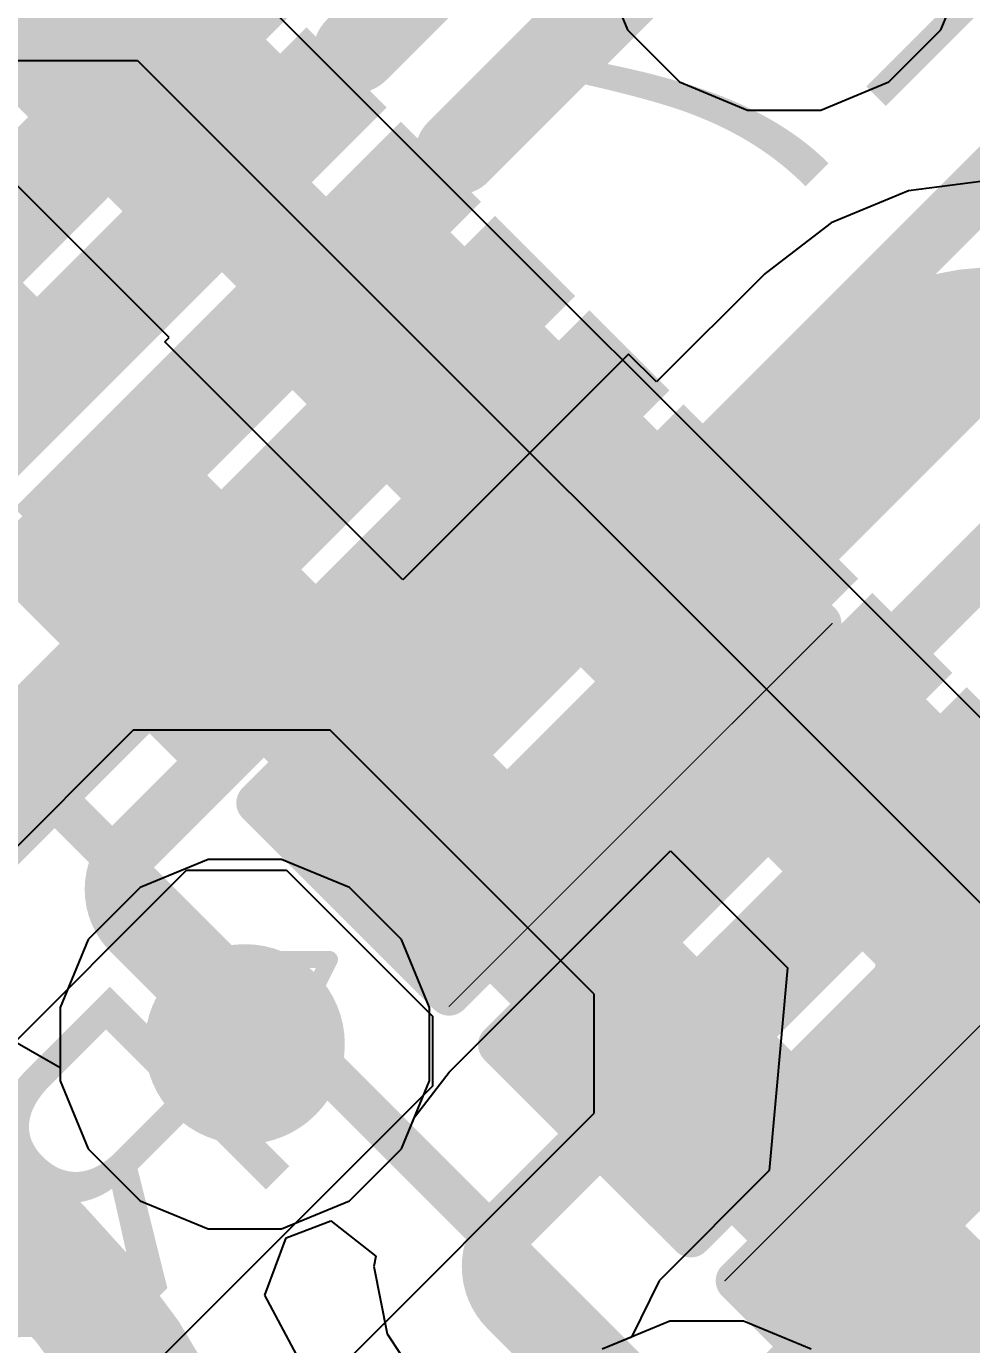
# Model space of a CAD drawing. Header units: inches. Extents: x 0 to 5359, y 0 to 5098.
# Drawn here: x 60.437 to 63.273, y 61.731 to 65.686 of the extents above; entities that cross this region are included whole.
import ezdxf

# ---------------------------------------------------------------- set-up
doc = ezdxf.new("R2010")
doc.units = ezdxf.units.IN
for name, color, linetype in [('Bottom Layer', 5, 'Continuous'), ('Bottom Overlay', 54, 'Continuous'), ('Bottom Paste', 16, 'Continuous'), ('Bottom Solder', 6, 'Continuous'), ('Drill Drawing', 1, 'Continuous'), ('Layer 1', 16, 'Continuous'), ('Layer 2', 76, 'Continuous'), ('Top Layer', 1, 'Continuous'), ('Top Overlay', 2, 'Continuous'), ('Top Paste', 8, 'Continuous'), ('Top Solder', 216, 'Continuous'), ('Via Holes', 16, 'Continuous')]:
    doc.layers.add(name, color=color, linetype=linetype)
doc.styles.add('Arial', font='', dxfattribs={"height": 0.2})
doc.styles.get('Arial').set_extended_font_data('Arial')

# ---------------------------------------------------------------- blocks, each defined once
blk = doc.blocks.new('LQFP_128_EP_14_14__40')
at = {"layer": 'Top Layer'}
for points in [[(-0.09989819999999991, 6.849681499999999), (-0.2998977999999999, 6.849681499999999), (-0.2998978, 8.3496785), (-0.09989820000000008, 8.3496785)], [(0.2998978, 6.849681499999999), (0.09989820000000008, 6.849681499999999), (0.09989819999999991, 8.3496785), (0.2998977999999999, 8.3496785)], [(0.6999478000000001, 6.849681499999999), (0.4999482000000001, 6.849681499999999), (0.4999481999999998, 8.3496785), (0.6999477999999998, 8.3496785)], [(1.09999526, 6.849681499999999), (0.8999956600000001, 6.849681499999999), (0.8999956599999999, 8.3496785), (1.09999526, 8.3496785)], [(1.4995398, 6.849681499999999), (1.2995402, 6.849681499999999), (1.2995402, 8.3496785), (1.4995398, 8.3496785)], [(1.9000978, 6.849681499999999), (1.7000982, 6.849681499999999), (1.7000982, 8.3496785), (1.9000978, 8.3496785)], [(2.2996398, 6.849681499999999), (2.0996402, 6.849681499999999), (2.0996402, 8.3496785), (2.2996398, 8.3496785)], [(2.6999438, 6.849681499999999), (2.4999442, 6.849681499999999), (2.4999442, 8.3496785), (2.6999438, 8.3496785)], [(3.09973726, 6.849681499999999), (2.89973766, 6.849681499999999), (2.89973766, 8.3496785), (3.09973726, 8.3496785)], [(3.50004126, 6.849681499999999), (3.30004166, 6.849681499999999), (3.30004166, 8.3496785), (3.50004126, 8.3496785)], [(3.8998398, 6.849681499999999), (3.699840199999999, 6.849681499999999), (3.699840199999999, 8.3496785), (3.8998398, 8.3496785)], [(4.299887259999999, 6.849681499999999), (4.099887659999999, 6.849681499999999), (4.099887659999999, 8.3496785), (4.299887259999999, 8.3496785)], [(4.6999398, 6.849681499999999), (4.499940199999999, 6.849681499999999), (4.499940199999999, 8.3496785), (4.6999398, 8.3496785)]]:
    blk.add_hatch(color=1, dxfattribs=at).paths.add_polyline_path(points)
at = {"layer": 'Top Paste'}
for points in [[(-0.09989819999999991, 6.849681499999999), (-0.2998977999999999, 6.849681499999999), (-0.2998978, 8.3496785), (-0.09989820000000008, 8.3496785)], [(0.2998978, 6.849681499999999), (0.09989820000000008, 6.849681499999999), (0.09989819999999991, 8.3496785), (0.2998977999999999, 8.3496785)], [(0.6999478000000001, 6.849681499999999), (0.4999482000000001, 6.849681499999999), (0.4999481999999998, 8.3496785), (0.6999477999999998, 8.3496785)], [(1.09999526, 6.849681499999999), (0.8999956600000001, 6.849681499999999), (0.8999956599999999, 8.3496785), (1.09999526, 8.3496785)], [(1.4995398, 6.849681499999999), (1.2995402, 6.849681499999999), (1.2995402, 8.3496785), (1.4995398, 8.3496785)], [(1.9000978, 6.849681499999999), (1.7000982, 6.849681499999999), (1.7000982, 8.3496785), (1.9000978, 8.3496785)], [(2.2996398, 6.849681499999999), (2.0996402, 6.849681499999999), (2.0996402, 8.3496785), (2.2996398, 8.3496785)], [(2.6999438, 6.849681499999999), (2.4999442, 6.849681499999999), (2.4999442, 8.3496785), (2.6999438, 8.3496785)], [(3.09973726, 6.849681499999999), (2.89973766, 6.849681499999999), (2.89973766, 8.3496785), (3.09973726, 8.3496785)], [(3.50004126, 6.849681499999999), (3.30004166, 6.849681499999999), (3.30004166, 8.3496785), (3.50004126, 8.3496785)], [(3.8998398, 6.849681499999999), (3.699840199999999, 6.849681499999999), (3.699840199999999, 8.3496785), (3.8998398, 8.3496785)], [(4.299887259999999, 6.849681499999999), (4.099887659999999, 6.849681499999999), (4.099887659999999, 8.3496785), (4.299887259999999, 8.3496785)], [(4.6999398, 6.849681499999999), (4.499940199999999, 6.849681499999999), (4.499940199999999, 8.3496785), (4.6999398, 8.3496785)]]:
    blk.add_hatch(color=8, dxfattribs=at).paths.add_polyline_path(points)
at = {"layer": 'Top Solder'}
for points in [[(-0.02989833999999989, 6.77968164), (-0.3698976599999999, 6.77968164), (-0.3698976600000001, 8.419678359999999), (-0.02989834000000011, 8.419678359999999)], [(0.3698976600000001, 6.77968164), (0.02989834000000011, 6.77968164), (0.02989833999999989, 8.419678359999999), (0.3698976599999999, 8.419678359999999)], [(0.7699476600000001, 6.77968164), (0.4299483400000002, 6.77968164), (0.4299483399999998, 8.419678359999999), (0.7699476599999998, 8.419678359999999)], [(1.16999512, 6.77968164), (0.8299958000000001, 6.77968164), (0.8299957999999997, 8.419678359999999), (1.16999512, 8.419678359999999)], [(1.56953966, 6.77968164), (1.22954034, 6.77968164), (1.22954034, 8.419678359999999), (1.56953966, 8.419678359999999)], [(1.97009766, 6.77968164), (1.63009834, 6.77968164), (1.63009834, 8.419678359999999), (1.97009766, 8.419678359999999)], [(2.36963966, 6.77968164), (2.02964034, 6.77968164), (2.02964034, 8.419678359999999), (2.36963966, 8.419678359999999)], [(2.76994366, 6.77968164), (2.42994434, 6.77968164), (2.42994434, 8.419678359999999), (2.76994366, 8.419678359999999)], [(3.16973712, 6.77968164), (2.8297378, 6.77968164), (2.8297378, 8.419678359999999), (3.16973712, 8.419678359999999)], [(3.57004112, 6.77968164), (3.2300418, 6.77968164), (3.2300418, 8.419678359999999), (3.57004112, 8.419678359999999)], [(3.96983966, 6.77968164), (3.62984034, 6.77968164), (3.62984034, 8.419678359999999), (3.96983966, 8.419678359999999)], [(4.36988712, 6.77968164), (4.0298878, 6.77968164), (4.0298878, 8.419678359999999), (4.36988712, 8.419678359999999)], [(4.76993966, 6.77968164), (4.42994034, 6.77968164), (4.42994034, 8.419678359999999), (4.76993966, 8.419678359999999)]]:
    blk.add_hatch(color=216, dxfattribs=at).paths.add_polyline_path(points)
at = {"layer": 'Top Overlay'}
blk.add_lwpolyline([(-6.249924, 6.249924, 0.127, 0.127, 0), (6.249924, 6.249924, 0.127, 0.127, 0)], format="xyseb", dxfattribs=at)
blk = doc.blocks.new('R___0402_B_152')
at = {"layer": 'Bottom Layer'}
for points in [[(-0.2413, 0.3175), (-0.2412999999999999, -0.3175), (-0.6985, -0.3175), (-0.6985, 0.3175)], [(0.6985, 0.3175), (0.6985, -0.3175), (0.2413, -0.3175), (0.2412999999999999, 0.3175)]]:
    blk.add_hatch(color=5, dxfattribs=at).paths.add_polyline_path(points)
at = {"layer": 'Bottom Paste'}
for points in [[(-0.2413, 0.3175), (-0.2412999999999999, -0.3175), (-0.6985, -0.3175), (-0.6985, 0.3175)], [(0.6985, 0.3175), (0.6985, -0.3175), (0.2413, -0.3175), (0.2412999999999999, 0.3175)]]:
    blk.add_hatch(color=16, dxfattribs=at).paths.add_polyline_path(points)
at = {"layer": 'Bottom Solder'}
for points in [[(-0.18629884, 0.37250116), (-0.1862988399999999, -0.37250116), (-0.75350116, -0.37250116), (-0.75350116, 0.37250116)], [(0.75350116, 0.37250116), (0.75350116, -0.37250116), (0.18629884, -0.37250116), (0.1862988399999999, 0.37250116)]]:
    blk.add_hatch(color=6, dxfattribs=at).paths.add_polyline_path(points)
at = {"layer": 'Bottom Overlay'}
for points in [[(0.7874, 0.4064, 0.127, 0.127, 0), (-0.7874, 0.4064, 0.127, 0.127, 0)], [(-0.7874, -0.4064, 0.127, 0.127, 0), (-0.7874, 0.4064, 0.127, 0.127, 0)], [(0.7874, -0.4064, 0.127, 0.127, 0), (0.7874, 0.4064, 0.127, 0.127, 0)], [(0.8128, 0.4318, 0.0032258, 0.0032258, 0), (-0.8128, 0.4318, 0.0032258, 0.0032258, 0)], [(0.7874, -0.4064, 0.127, 0.127, 0), (-0.7874, -0.4064, 0.127, 0.127, 0)]]:
    blk.add_lwpolyline(points, format="xyseb", dxfattribs=at)
for points in [[(-0.8191499999999999, 0.4064, 0.0635, 0.0635, 1), (-0.7556499999999999, 0.4064, 0.0635, 0.0635, 1)], [(-0.8191499999999999, 0.4064, 0.0635, 0.0635, 1), (-0.7556499999999999, 0.4064, 0.0635, 0.0635, 1)], [(0.7556499999999999, 0.4064, 0.0635, 0.0635, 1), (0.8191499999999999, 0.4064, 0.0635, 0.0635, 1)], [(0.7556499999999999, 0.4064, 0.0635, 0.0635, 1), (0.8191499999999999, 0.4064, 0.0635, 0.0635, 1)], [(-0.81360518, 0.4318, 0.0016129, 0.0016129, 1), (-0.8119948199999999, 0.4318, 0.0016129, 0.0016129, 1)], [(0.8119948199999999, 0.4318, 0.0016129, 0.0016129, 1), (0.81360518, 0.4318, 0.0016129, 0.0016129, 1)], [(-0.8191499999999999, -0.4064, 0.0635, 0.0635, 1), (-0.7556499999999999, -0.4064, 0.0635, 0.0635, 1)], [(-0.8191499999999999, -0.4064, 0.0635, 0.0635, 1), (-0.7556499999999999, -0.4064, 0.0635, 0.0635, 1)], [(0.7556499999999999, -0.4064, 0.0635, 0.0635, 1), (0.8191499999999999, -0.4064, 0.0635, 0.0635, 1)], [(0.7556499999999999, -0.4064, 0.0635, 0.0635, 1), (0.8191499999999999, -0.4064, 0.0635, 0.0635, 1)]]:
    blk.add_lwpolyline(points, format="xyseb", close=True, dxfattribs=at)
blk = doc.blocks.new('R___0402_B_153')
at = {"layer": 'Bottom Layer'}
for points in [[(-0.2412999999999999, 0.3174999999999999), (-0.2413000000000001, -0.3175), (-0.6985, -0.3174999999999999), (-0.6985, 0.3175)], [(0.6985, 0.3174999999999999), (0.6985, -0.3175), (0.2412999999999999, -0.3174999999999999), (0.2413000000000001, 0.3175)]]:
    blk.add_hatch(color=5, dxfattribs=at).paths.add_polyline_path(points)
at = {"layer": 'Bottom Paste'}
for points in [[(-0.2412999999999999, 0.3174999999999999), (-0.2413000000000001, -0.3175), (-0.6985, -0.3174999999999999), (-0.6985, 0.3175)], [(0.6985, 0.3174999999999999), (0.6985, -0.3175), (0.2412999999999999, -0.3174999999999999), (0.2413000000000001, 0.3175)]]:
    blk.add_hatch(color=16, dxfattribs=at).paths.add_polyline_path(points)
at = {"layer": 'Bottom Solder'}
for points in [[(-0.1862988399999999, 0.3725011599999999), (-0.18629884, -0.3725011600000001), (-0.75350116, -0.3725011599999999), (-0.75350116, 0.3725011600000001)], [(0.75350116, 0.3725011599999999), (0.75350116, -0.3725011600000001), (0.1862988399999999, -0.3725011599999999), (0.18629884, 0.3725011600000001)]]:
    blk.add_hatch(color=6, dxfattribs=at).paths.add_polyline_path(points)
at = {"layer": 'Bottom Overlay'}
for points in [[(-0.7874, 0.4064, 0.127, 0.127, 0), (0.7874, 0.4064, 0.127, 0.127, 0)], [(-0.7874, 0.4064, 0.127, 0.127, 0), (-0.7874, -0.4064, 0.127, 0.127, 0)], [(0.7874, 0.4064, 0.127, 0.127, 0), (0.7874, -0.4064, 0.127, 0.127, 0)], [(-0.8128, 0.4318, 0.0032258, 0.0032258, 0), (0.8128, 0.4318, 0.0032258, 0.0032258, 0)], [(-0.7874, -0.4064, 0.127, 0.127, 0), (0.7874, -0.4064, 0.127, 0.127, 0)]]:
    blk.add_lwpolyline(points, format="xyseb", dxfattribs=at)
for points in [[(-0.8191499999999999, 0.4064, 0.0635, 0.0635, 1), (-0.7556499999999999, 0.4064, 0.0635, 0.0635, 1)], [(-0.8191499999999999, 0.4064, 0.0635, 0.0635, 1), (-0.7556499999999999, 0.4064, 0.0635, 0.0635, 1)], [(0.7556499999999999, 0.4064, 0.0635, 0.0635, 1), (0.8191499999999999, 0.4064, 0.0635, 0.0635, 1)], [(0.7556499999999999, 0.4064, 0.0635, 0.0635, 1), (0.8191499999999999, 0.4064, 0.0635, 0.0635, 1)], [(-0.81360518, 0.4318, 0.0016129, 0.0016129, 1), (-0.8119948199999999, 0.4318, 0.0016129, 0.0016129, 1)], [(0.8119948199999999, 0.4318, 0.0016129, 0.0016129, 1), (0.81360518, 0.4318, 0.0016129, 0.0016129, 1)], [(-0.8191499999999999, -0.4064, 0.0635, 0.0635, 1), (-0.7556499999999999, -0.4064, 0.0635, 0.0635, 1)], [(-0.8191499999999999, -0.4064, 0.0635, 0.0635, 1), (-0.7556499999999999, -0.4064, 0.0635, 0.0635, 1)], [(0.7556499999999999, -0.4064, 0.0635, 0.0635, 1), (0.8191499999999999, -0.4064, 0.0635, 0.0635, 1)], [(0.7556499999999999, -0.4064, 0.0635, 0.0635, 1), (0.8191499999999999, -0.4064, 0.0635, 0.0635, 1)]]:
    blk.add_lwpolyline(points, format="xyseb", close=True, dxfattribs=at)
blk = doc.blocks.new('C___0402_B_322')
at = {"layer": 'Bottom Layer'}
for points in [[(-0.2412999999999999, 0.3174999999999999), (-0.2413000000000001, -0.3175), (-0.6985, -0.3174999999999999), (-0.6985, 0.3175)], [(0.6985, 0.3174999999999999), (0.6985, -0.3175), (0.2412999999999999, -0.3174999999999999), (0.2413000000000001, 0.3175)]]:
    blk.add_hatch(color=5, dxfattribs=at).paths.add_polyline_path(points)
at = {"layer": 'Bottom Paste'}
for points in [[(-0.2412999999999999, 0.3174999999999999), (-0.2413000000000001, -0.3175), (-0.6985, -0.3174999999999999), (-0.6985, 0.3175)], [(0.6985, 0.3174999999999999), (0.6985, -0.3175), (0.2412999999999999, -0.3174999999999999), (0.2413000000000001, 0.3175)]]:
    blk.add_hatch(color=16, dxfattribs=at).paths.add_polyline_path(points)
at = {"layer": 'Bottom Solder'}
for points in [[(-0.1813001199999999, 0.3774998799999999), (-0.1813001200000001, -0.3774998800000001), (-0.7584998799999999, -0.3774998799999999), (-0.7584998799999999, 0.3774998800000001)], [(0.7584998799999999, 0.3774998799999999), (0.7584998799999999, -0.3774998800000001), (0.1813001199999999, -0.3774998799999999), (0.1813001200000001, 0.3774998800000001)]]:
    blk.add_hatch(color=6, dxfattribs=at).paths.add_polyline_path(points)
at = {"layer": 'Bottom Overlay'}
for points in [[(-0.7874, 0.4064, 0.127, 0.127, 0), (-0.2794, 0.4064, 0.127, 0.127, 0)], [(-0.7874, 0.4064, 0.127, 0.127, 0), (-0.7874, -0.4064, 0.127, 0.127, 0)], [(0.2794, 0.4064, 0.127, 0.127, 0), (0.7874, 0.4064, 0.127, 0.127, 0)], [(0.7874, 0.4064, 0.127, 0.127, 0), (0.7874, -0.4064, 0.127, 0.127, 0)], [(-0.7874, -0.4064, 0.127, 0.127, 0), (-0.2794, -0.4064, 0.127, 0.127, 0)], [(0.2794, -0.4064, 0.127, 0.127, 0), (0.7874, -0.4064, 0.127, 0.127, 0)]]:
    blk.add_lwpolyline(points, format="xyseb", dxfattribs=at)
for points in [[(-0.8191499999999999, 0.4064, 0.0635, 0.0635, 1), (-0.7556499999999999, 0.4064, 0.0635, 0.0635, 1)], [(-0.8191499999999999, 0.4064, 0.0635, 0.0635, 1), (-0.7556499999999999, 0.4064, 0.0635, 0.0635, 1)], [(-0.31115, 0.4064, 0.0635, 0.0635, 1), (-0.24765, 0.4064, 0.0635, 0.0635, 1)], [(0.24765, 0.4064, 0.0635, 0.0635, 1), (0.31115, 0.4064, 0.0635, 0.0635, 1)], [(0.7556499999999999, 0.4064, 0.0635, 0.0635, 1), (0.8191499999999999, 0.4064, 0.0635, 0.0635, 1)], [(0.7556499999999999, 0.4064, 0.0635, 0.0635, 1), (0.8191499999999999, 0.4064, 0.0635, 0.0635, 1)], [(-0.8191499999999999, -0.4064, 0.0635, 0.0635, 1), (-0.7556499999999999, -0.4064, 0.0635, 0.0635, 1)], [(-0.8191499999999999, -0.4064, 0.0635, 0.0635, 1), (-0.7556499999999999, -0.4064, 0.0635, 0.0635, 1)], [(-0.31115, -0.4064, 0.0635, 0.0635, 1), (-0.24765, -0.4064, 0.0635, 0.0635, 1)], [(0.24765, -0.4064, 0.0635, 0.0635, 1), (0.31115, -0.4064, 0.0635, 0.0635, 1)], [(0.7556499999999999, -0.4064, 0.0635, 0.0635, 1), (0.8191499999999999, -0.4064, 0.0635, 0.0635, 1)], [(0.7556499999999999, -0.4064, 0.0635, 0.0635, 1), (0.8191499999999999, -0.4064, 0.0635, 0.0635, 1)]]:
    blk.add_lwpolyline(points, format="xyseb", close=True, dxfattribs=at)
blk = doc.blocks.new('C___0402_B_333')
at = {"layer": 'Bottom Layer'}
for points in [[(-0.2413, 0.3175), (-0.2412999999999999, -0.3175), (-0.6985, -0.3175), (-0.6985, 0.3175)], [(0.6985, 0.3175), (0.6985, -0.3175), (0.2413, -0.3175), (0.2412999999999999, 0.3175)]]:
    blk.add_hatch(color=5, dxfattribs=at).paths.add_polyline_path(points)
at = {"layer": 'Bottom Paste'}
for points in [[(-0.2413, 0.3175), (-0.2412999999999999, -0.3175), (-0.6985, -0.3175), (-0.6985, 0.3175)], [(0.6985, 0.3175), (0.6985, -0.3175), (0.2413, -0.3175), (0.2412999999999999, 0.3175)]]:
    blk.add_hatch(color=16, dxfattribs=at).paths.add_polyline_path(points)
at = {"layer": 'Bottom Solder'}
for points in [[(-0.18130012, 0.37749988), (-0.18130012, -0.37749988), (-0.7584998799999999, -0.37749988), (-0.7584998799999999, 0.37749988)], [(0.7584998799999999, 0.37749988), (0.7584998799999999, -0.37749988), (0.18130012, -0.37749988), (0.18130012, 0.37749988)]]:
    blk.add_hatch(color=6, dxfattribs=at).paths.add_polyline_path(points)
at = {"layer": 'Bottom Overlay'}
for points in [[(-0.2794, 0.4064, 0.127, 0.127, 0), (-0.7874, 0.4064, 0.127, 0.127, 0)], [(-0.7874, -0.4064, 0.127, 0.127, 0), (-0.7874, 0.4064, 0.127, 0.127, 0)], [(0.7874, 0.4064, 0.127, 0.127, 0), (0.2794, 0.4064, 0.127, 0.127, 0)], [(0.7874, -0.4064, 0.127, 0.127, 0), (0.7874, 0.4064, 0.127, 0.127, 0)], [(-0.2794, -0.4064, 0.127, 0.127, 0), (-0.7874, -0.4064, 0.127, 0.127, 0)], [(0.7874, -0.4064, 0.127, 0.127, 0), (0.2794, -0.4064, 0.127, 0.127, 0)]]:
    blk.add_lwpolyline(points, format="xyseb", dxfattribs=at)
for points in [[(-0.8191499999999999, 0.4064, 0.0635, 0.0635, 1), (-0.7556499999999999, 0.4064, 0.0635, 0.0635, 1)], [(-0.8191499999999999, 0.4064, 0.0635, 0.0635, 1), (-0.7556499999999999, 0.4064, 0.0635, 0.0635, 1)], [(-0.31115, 0.4064, 0.0635, 0.0635, 1), (-0.24765, 0.4064, 0.0635, 0.0635, 1)], [(0.24765, 0.4064, 0.0635, 0.0635, 1), (0.31115, 0.4064, 0.0635, 0.0635, 1)], [(0.7556499999999999, 0.4064, 0.0635, 0.0635, 1), (0.8191499999999999, 0.4064, 0.0635, 0.0635, 1)], [(0.7556499999999999, 0.4064, 0.0635, 0.0635, 1), (0.8191499999999999, 0.4064, 0.0635, 0.0635, 1)], [(-0.8191499999999999, -0.4064, 0.0635, 0.0635, 1), (-0.7556499999999999, -0.4064, 0.0635, 0.0635, 1)], [(-0.8191499999999999, -0.4064, 0.0635, 0.0635, 1), (-0.7556499999999999, -0.4064, 0.0635, 0.0635, 1)], [(-0.31115, -0.4064, 0.0635, 0.0635, 1), (-0.24765, -0.4064, 0.0635, 0.0635, 1)], [(0.24765, -0.4064, 0.0635, 0.0635, 1), (0.31115, -0.4064, 0.0635, 0.0635, 1)], [(0.7556499999999999, -0.4064, 0.0635, 0.0635, 1), (0.8191499999999999, -0.4064, 0.0635, 0.0635, 1)], [(0.7556499999999999, -0.4064, 0.0635, 0.0635, 1), (0.8191499999999999, -0.4064, 0.0635, 0.0635, 1)]]:
    blk.add_lwpolyline(points, format="xyseb", close=True, dxfattribs=at)
blk = doc.blocks.new('C___0402_B_338')
at = {"layer": 'Bottom Layer'}
for points in [[(-0.2413, 0.3175), (-0.2412999999999999, -0.3175), (-0.6985, -0.3175), (-0.6985, 0.3175)], [(0.6985, 0.3175), (0.6985, -0.3175), (0.2413, -0.3175), (0.2412999999999999, 0.3175)]]:
    blk.add_hatch(color=5, dxfattribs=at).paths.add_polyline_path(points)
at = {"layer": 'Bottom Paste'}
for points in [[(-0.2413, 0.3175), (-0.2412999999999999, -0.3175), (-0.6985, -0.3175), (-0.6985, 0.3175)], [(0.6985, 0.3175), (0.6985, -0.3175), (0.2413, -0.3175), (0.2412999999999999, 0.3175)]]:
    blk.add_hatch(color=16, dxfattribs=at).paths.add_polyline_path(points)
at = {"layer": 'Bottom Solder'}
for points in [[(-0.18130012, 0.37749988), (-0.18130012, -0.37749988), (-0.7584998799999999, -0.37749988), (-0.7584998799999999, 0.37749988)], [(0.7584998799999999, 0.37749988), (0.7584998799999999, -0.37749988), (0.18130012, -0.37749988), (0.18130012, 0.37749988)]]:
    blk.add_hatch(color=6, dxfattribs=at).paths.add_polyline_path(points)
at = {"layer": 'Bottom Overlay'}
for points in [[(-0.2794, 0.4064, 0.127, 0.127, 0), (-0.7874, 0.4064, 0.127, 0.127, 0)], [(-0.7874, -0.4064, 0.127, 0.127, 0), (-0.7874, 0.4064, 0.127, 0.127, 0)], [(0.7874, 0.4064, 0.127, 0.127, 0), (0.2794, 0.4064, 0.127, 0.127, 0)], [(0.7874, -0.4064, 0.127, 0.127, 0), (0.7874, 0.4064, 0.127, 0.127, 0)], [(-0.2794, -0.4064, 0.127, 0.127, 0), (-0.7874, -0.4064, 0.127, 0.127, 0)], [(0.7874, -0.4064, 0.127, 0.127, 0), (0.2794, -0.4064, 0.127, 0.127, 0)]]:
    blk.add_lwpolyline(points, format="xyseb", dxfattribs=at)
for points in [[(-0.8191499999999999, 0.4064, 0.0635, 0.0635, 1), (-0.7556499999999999, 0.4064, 0.0635, 0.0635, 1)], [(-0.8191499999999999, 0.4064, 0.0635, 0.0635, 1), (-0.7556499999999999, 0.4064, 0.0635, 0.0635, 1)], [(-0.31115, 0.4064, 0.0635, 0.0635, 1), (-0.24765, 0.4064, 0.0635, 0.0635, 1)], [(0.24765, 0.4064, 0.0635, 0.0635, 1), (0.31115, 0.4064, 0.0635, 0.0635, 1)], [(0.7556499999999999, 0.4064, 0.0635, 0.0635, 1), (0.8191499999999999, 0.4064, 0.0635, 0.0635, 1)], [(0.7556499999999999, 0.4064, 0.0635, 0.0635, 1), (0.8191499999999999, 0.4064, 0.0635, 0.0635, 1)], [(-0.8191499999999999, -0.4064, 0.0635, 0.0635, 1), (-0.7556499999999999, -0.4064, 0.0635, 0.0635, 1)], [(-0.8191499999999999, -0.4064, 0.0635, 0.0635, 1), (-0.7556499999999999, -0.4064, 0.0635, 0.0635, 1)], [(-0.31115, -0.4064, 0.0635, 0.0635, 1), (-0.24765, -0.4064, 0.0635, 0.0635, 1)], [(0.24765, -0.4064, 0.0635, 0.0635, 1), (0.31115, -0.4064, 0.0635, 0.0635, 1)], [(0.7556499999999999, -0.4064, 0.0635, 0.0635, 1), (0.8191499999999999, -0.4064, 0.0635, 0.0635, 1)], [(0.7556499999999999, -0.4064, 0.0635, 0.0635, 1), (0.8191499999999999, -0.4064, 0.0635, 0.0635, 1)]]:
    blk.add_lwpolyline(points, format="xyseb", close=True, dxfattribs=at)
blk = doc.blocks.new('C___0402_B_339')
at = {"layer": 'Bottom Layer'}
for points in [[(-0.2413, 0.3175), (-0.2412999999999999, -0.3175), (-0.6985, -0.3175), (-0.6985, 0.3175)], [(0.6985, 0.3175), (0.6985, -0.3175), (0.2413, -0.3175), (0.2412999999999999, 0.3175)]]:
    blk.add_hatch(color=5, dxfattribs=at).paths.add_polyline_path(points)
at = {"layer": 'Bottom Paste'}
for points in [[(-0.2413, 0.3175), (-0.2412999999999999, -0.3175), (-0.6985, -0.3175), (-0.6985, 0.3175)], [(0.6985, 0.3175), (0.6985, -0.3175), (0.2413, -0.3175), (0.2412999999999999, 0.3175)]]:
    blk.add_hatch(color=16, dxfattribs=at).paths.add_polyline_path(points)
at = {"layer": 'Bottom Solder'}
for points in [[(-0.18130012, 0.37749988), (-0.18130012, -0.37749988), (-0.7584998799999999, -0.37749988), (-0.7584998799999999, 0.37749988)], [(0.7584998799999999, 0.37749988), (0.7584998799999999, -0.37749988), (0.18130012, -0.37749988), (0.18130012, 0.37749988)]]:
    blk.add_hatch(color=6, dxfattribs=at).paths.add_polyline_path(points)
at = {"layer": 'Bottom Overlay'}
for points in [[(-0.2794, 0.4064, 0.127, 0.127, 0), (-0.7874, 0.4064, 0.127, 0.127, 0)], [(-0.7874, -0.4064, 0.127, 0.127, 0), (-0.7874, 0.4064, 0.127, 0.127, 0)], [(0.7874, 0.4064, 0.127, 0.127, 0), (0.2794, 0.4064, 0.127, 0.127, 0)], [(0.7874, -0.4064, 0.127, 0.127, 0), (0.7874, 0.4064, 0.127, 0.127, 0)], [(-0.2794, -0.4064, 0.127, 0.127, 0), (-0.7874, -0.4064, 0.127, 0.127, 0)], [(0.7874, -0.4064, 0.127, 0.127, 0), (0.2794, -0.4064, 0.127, 0.127, 0)]]:
    blk.add_lwpolyline(points, format="xyseb", dxfattribs=at)
for points in [[(-0.8191499999999999, 0.4064, 0.0635, 0.0635, 1), (-0.7556499999999999, 0.4064, 0.0635, 0.0635, 1)], [(-0.8191499999999999, 0.4064, 0.0635, 0.0635, 1), (-0.7556499999999999, 0.4064, 0.0635, 0.0635, 1)], [(-0.31115, 0.4064, 0.0635, 0.0635, 1), (-0.24765, 0.4064, 0.0635, 0.0635, 1)], [(0.24765, 0.4064, 0.0635, 0.0635, 1), (0.31115, 0.4064, 0.0635, 0.0635, 1)], [(0.7556499999999999, 0.4064, 0.0635, 0.0635, 1), (0.8191499999999999, 0.4064, 0.0635, 0.0635, 1)], [(0.7556499999999999, 0.4064, 0.0635, 0.0635, 1), (0.8191499999999999, 0.4064, 0.0635, 0.0635, 1)], [(-0.8191499999999999, -0.4064, 0.0635, 0.0635, 1), (-0.7556499999999999, -0.4064, 0.0635, 0.0635, 1)], [(-0.8191499999999999, -0.4064, 0.0635, 0.0635, 1), (-0.7556499999999999, -0.4064, 0.0635, 0.0635, 1)], [(-0.31115, -0.4064, 0.0635, 0.0635, 1), (-0.24765, -0.4064, 0.0635, 0.0635, 1)], [(0.24765, -0.4064, 0.0635, 0.0635, 1), (0.31115, -0.4064, 0.0635, 0.0635, 1)], [(0.7556499999999999, -0.4064, 0.0635, 0.0635, 1), (0.8191499999999999, -0.4064, 0.0635, 0.0635, 1)], [(0.7556499999999999, -0.4064, 0.0635, 0.0635, 1), (0.8191499999999999, -0.4064, 0.0635, 0.0635, 1)]]:
    blk.add_lwpolyline(points, format="xyseb", close=True, dxfattribs=at)
blk = doc.blocks.new('C___0603_B_344')
at = {"layer": 'Bottom Layer'}
for points in [[(-1.143, -0.4445), (-1.143, 0.4445), (-0.3809999999999999, 0.4445), (-0.3809999999999999, -0.4445)], [(0.3809999999999999, -0.4445), (0.3809999999999999, 0.4445), (1.143, 0.4445), (1.143, -0.4445)]]:
    blk.add_hatch(color=5, dxfattribs=at).paths.add_polyline_path(points)
at = {"layer": 'Bottom Paste'}
for points in [[(-1.143, -0.4445), (-1.143, 0.4445), (-0.3809999999999999, 0.4445), (-0.3809999999999999, -0.4445)], [(0.3809999999999999, -0.4445), (0.3809999999999999, 0.4445), (1.143, 0.4445), (1.143, -0.4445)]]:
    blk.add_hatch(color=16, dxfattribs=at).paths.add_polyline_path(points)
at = {"layer": 'Bottom Solder'}
for points in [[(-1.20299988, -0.50449988), (-1.20299988, 0.50449988), (-0.3210001199999999, 0.50449988), (-0.3210001199999999, -0.50449988)], [(0.3210001199999999, -0.50449988), (0.3210001199999999, 0.50449988), (1.20299988, 0.50449988), (1.20299988, -0.50449988)]]:
    blk.add_hatch(color=6, dxfattribs=at).paths.add_polyline_path(points)
at = {"layer": 'Bottom Overlay'}
for points in [[(-0.4571999999999999, 0.5334, 0.127, 0.127, 0), (-1.2446, 0.5334, 0.127, 0.127, 0)], [(-1.2446, -0.5334, 0.127, 0.127, 0), (-1.2446, 0.5334, 0.127, 0.127, 0)], [(1.2446, 0.5334, 0.127, 0.127, 0), (0.4571999999999999, 0.5334, 0.127, 0.127, 0)], [(1.2446, -0.5334, 0.127, 0.127, 0), (1.2446, 0.5334, 0.127, 0.127, 0)], [(-0.4571999999999999, -0.5334, 0.127, 0.127, 0), (-1.2446, -0.5334, 0.127, 0.127, 0)], [(1.2446, -0.5334, 0.127, 0.127, 0), (0.4571999999999999, -0.5334, 0.127, 0.127, 0)]]:
    blk.add_lwpolyline(points, format="xyseb", dxfattribs=at)
for points in [[(-1.27635, 0.5334, 0.0635, 0.0635, 1), (-1.21285, 0.5334, 0.0635, 0.0635, 1)], [(-1.27635, 0.5334, 0.0635, 0.0635, 1), (-1.21285, 0.5334, 0.0635, 0.0635, 1)], [(-0.4889499999999999, 0.5334, 0.0635, 0.0635, 1), (-0.42545, 0.5334, 0.0635, 0.0635, 1)], [(0.42545, 0.5334, 0.0635, 0.0635, 1), (0.4889499999999999, 0.5334, 0.0635, 0.0635, 1)], [(1.21285, 0.5334, 0.0635, 0.0635, 1), (1.27635, 0.5334, 0.0635, 0.0635, 1)], [(1.21285, 0.5334, 0.0635, 0.0635, 1), (1.27635, 0.5334, 0.0635, 0.0635, 1)], [(-1.27635, -0.5334, 0.0635, 0.0635, 1), (-1.21285, -0.5334, 0.0635, 0.0635, 1)], [(-1.27635, -0.5334, 0.0635, 0.0635, 1), (-1.21285, -0.5334, 0.0635, 0.0635, 1)], [(-0.4889499999999999, -0.5334, 0.0635, 0.0635, 1), (-0.42545, -0.5334, 0.0635, 0.0635, 1)], [(0.42545, -0.5334, 0.0635, 0.0635, 1), (0.4889499999999999, -0.5334, 0.0635, 0.0635, 1)], [(1.21285, -0.5334, 0.0635, 0.0635, 1), (1.27635, -0.5334, 0.0635, 0.0635, 1)], [(1.21285, -0.5334, 0.0635, 0.0635, 1), (1.27635, -0.5334, 0.0635, 0.0635, 1)]]:
    blk.add_lwpolyline(points, format="xyseb", close=True, dxfattribs=at)

msp = doc.modelspace()

# ---------------------------------------------------------------- hatches: boundary and pattern name
at = {"layer": 'Bottom Layer'}
h = msp.add_hatch(color=5, dxfattribs=at)
edge = h.paths.add_edge_path()
edge.add_arc((61.09253465999999, 62.63218613999999), 0.2999994, 0, 360)
at = {"layer": 'Layer 1'}
h = msp.add_hatch(color=16, dxfattribs=at)
edge = h.paths.add_edge_path()
edge.add_arc((61.09253465999999, 62.63218613999999), 0.2999994, 0, 360)
at = {"layer": 'Layer 2'}
h = msp.add_hatch(color=76, dxfattribs=at)
edge = h.paths.add_edge_path()
edge.add_arc((61.09253465999999, 62.63218613999999), 0.2999994, 0, 360)
at = {"layer": 'Top Layer'}
for points in [[(60.88878602, 64.91259305999999), (61.91418656, 65.9379936), (61.77276697999999, 66.07941317999999), (60.74736644, 65.05401264)], [(61.17166328, 64.6297158), (62.19706382, 65.65511634), (62.05564424, 65.79653592), (61.0302437, 64.77113537999999)]]:
    msp.add_hatch(color=1, dxfattribs=at).paths.add_polyline_path(points)
h = msp.add_hatch(color=1, dxfattribs=at)
edge = h.paths.add_edge_path()
edge.add_arc((61.09253465999999, 62.63218613999999), 0.2999994, 0, 360)
at = {"layer": 'Via Holes'}
h = msp.add_hatch(color=7, dxfattribs=at)
edge = h.paths.add_edge_path()
edge.add_arc((61.09253465999999, 62.63218613999999), 0.1499997, 0, 360)

# ---------------------------------------------------------------- linework, layer by layer
at = {"layer": 'Bottom Layer'}
for p, q in [((62.15663717999999, 65.87892081999999), (62.24097788, 65.67530426)), ((63.18029528, 65.67530426), (63.26463597999999, 65.87892081999999)), ((62.24097788, 65.67530426), (62.39682212, 65.51946002)), ((63.02445104, 65.51946002), (63.18029528, 65.67530426)), ((60.86545358, 64.75241304), (60.08889938, 65.52896724)), ((62.39682212, 65.51946002), (62.60043868, 65.43511932)), ((62.82083447999999, 65.43511932), (63.02445104, 65.51946002)), ((62.60043868, 65.43511932), (62.82083447999999, 65.43511932)), ((63.08324696, 65.19227753999999), (62.85159388, 65.09632395999999)), ((63.33184184, 65.22500543999999), (63.08324696, 65.19227753999999)), ((62.85159388, 65.09632395999999), (62.65798491999999, 64.94776444)), ((62.6521734, 64.94388078), (62.32761982, 64.61932974)), ((62.65798491999999, 64.94776444), (62.6521734, 64.94388078)), ((60.85275358, 64.73971304), (60.86545358, 64.75241304)), ((61.5667298, 64.02573428), (60.85275358, 64.73971304)), ((62.24397254, 64.70297701999999), (61.5667298, 64.02573428)), ((62.32761982, 64.61932974), (62.24397254, 64.70297701999999)), ((61.70515979999999, 62.54771844), (62.36969492, 63.21225355999999)), ((62.36969492, 63.21225355999999), (62.72096676, 62.86098426)), ((62.72096676, 62.86098426), (62.66570144, 62.25267712)), ((60.36073271999999, 62.66407584), (60.53853526, 62.56226247999999)), ((60.53853526, 62.56226247999999), (60.53853526, 62.52198824)), ((61.60135253999999, 62.41291048), (61.70515979999999, 62.5477159)), ((61.70515979999999, 62.5477159), (61.70515979999999, 62.54771844)), ((60.53853526, 62.52198824), (60.62287595999999, 62.31837167999999)), ((61.56219336, 62.31837167999999), (61.60135253999999, 62.41291048)), ((60.62287595999999, 62.31837167999999), (60.7787202, 62.16252744)), ((61.40634911999999, 62.16252744), (61.56219336, 62.31837167999999)), ((62.66570144, 62.25267712), (62.33518648, 61.92216216)), ((60.7787202, 62.16252744), (60.98233676, 62.07818673999999)), ((61.20273256, 62.07818673999999), (61.40634911999999, 62.16252744)), ((60.98233676, 62.07818673999999), (61.20273256, 62.07818673999999)), ((62.33518648, 61.9221647), (62.25267712, 61.75322422)), ((62.33518648, 61.92216216), (62.33518648, 61.9221647)), ((62.25267712, 61.75322422), (62.16405143999999, 61.7165136))]:
    msp.add_line(p, q, dxfattribs=at)
for points in [[(60.78463332, 65.47981569999999, 0.3809999999999999, 0.3809999999999999, 0), (60.86319044, 65.37876687999999, 0.3809999999999999, 0.3809999999999999, 0)], [(60.86319044, 65.37876687999999, 0.3809999999999999, 0.3809999999999999, 0), (61.46768503999999, 64.77427227999999, 0.3809999999999999, 0.3809999999999999, 0)], [(61.46768503999999, 64.77427227999999, 0.3809999999999999, 0.3809999999999999, 0), (61.55603386, 64.68301516, 0.3809999999999999, 0.3809999999999999, 0)], [(62.97263758, 64.62341405999999, 0.3809999999999999, 0.3809999999999999, -0.4143347771869046), (63.69089877999999, 64.62356392, 0.3809999999999999, 0.3809999999999999, 0)], [(62.30684007999999, 63.95761656, 0.3809999999999999, 0.3809999999999999, 0), (62.97263758, 64.62341405999999, 0.3809999999999999, 0.3809999999999999, 0)], [(60.89149366, 64.01847496, 0.3809999999999999, 0.3809999999999999, 0), (60.91422158, 63.99574704, 0.3809999999999999, 0.3809999999999999, 0)], [(60.9041962, 64.01847496, 0.3809999999999999, 0.3809999999999999, 0), (61.6295948, 63.29307636, 0.3809999999999999, 0.3809999999999999, 0)], [(60.91422158, 63.94186602, 0.3809999999999999, 0.3809999999999999, 0), (60.91422158, 63.99574704, 0.3809999999999999, 0.3809999999999999, 0)], [(59.73010152, 62.75774595999999, 0.3809999999999999, 0.3809999999999999, 0), (60.91422158, 63.94186602, 0.3809999999999999, 0.3809999999999999, 0)], [(62.30683499999999, 63.95761656, 0.3809999999999999, 0.3809999999999999, 0), (62.30684007999999, 63.95761656, 0.3809999999999999, 0.3809999999999999, 0)], [(60.89149366, 64.01847496, 0.1778, 0.1778, 0), (60.9041962, 64.01847496, 0.1778, 0.1778, 0)], [(61.6295948, 63.29307636, 0.1778, 0.1778, 0), (61.64229479999999, 63.29307636, 0.1778, 0.1778, 0)], [(63.02775558, 63.23221542, 0.2032, 0.2032, 0), (63.03223359999999, 63.23221542, 0.2032, 0.2032, 0)], [(63.03223359999999, 63.23221542, 0.2032, 0.2032, 0), (63.09509352, 62.97178414, 0.2032, 0.2032, 0)], [(63.01768448, 62.11972843999999, 0.2032, 0.2032, 0), (63.09509352, 62.97178414, 0.2032, 0.2032, 0)], [(63.01768448, 62.11972843999999, 0.2032, 0.2032, 0), (63.08054694, 61.85929969999999, 0.2032, 0.2032, 0)], [(62.55553147999999, 61.33428424, 0.3809999999999999, 0.3809999999999999, 0), (63.08054694, 61.85929969999999, 0.3809999999999999, 0.3809999999999999, 0)]]:
    msp.add_lwpolyline(points, format="xyseb", dxfattribs=at)
for points in [[(60.68938332, 65.47981569999999, 0.1905, 0.1905, 1), (60.87988332, 65.47981569999999, 0.1905, 0.1905, 1)], [(60.76794044, 65.37876687999999, 0.1905, 0.1905, 1), (60.95844044, 65.37876687999999, 0.1905, 0.1905, 1)], [(60.76794044, 65.37876687999999, 0.1905, 0.1905, 1), (60.95844044, 65.37876687999999, 0.1905, 0.1905, 1)], [(61.37243504, 64.77427227999999, 0.1905, 0.1905, 1), (61.56293503999999, 64.77427227999999, 0.1905, 0.1905, 1)], [(61.37243504, 64.77427227999999, 0.1905, 0.1905, 1), (61.56293503999999, 64.77427227999999, 0.1905, 0.1905, 1)], [(61.46078385999999, 64.68301516, 0.1905, 0.1905, 1), (61.65128386, 64.68301516, 0.1905, 0.1905, 1)], [(62.87738758, 64.62341405999999, 0.1905, 0.1905, 1), (63.06788757999999, 64.62341405999999, 0.1905, 0.1905, 1)], [(62.87738758, 64.62341405999999, 0.1905, 0.1905, 1), (63.06788757999999, 64.62341405999999, 0.1905, 0.1905, 1)], [(60.79624365999999, 64.01847496, 0.1905, 0.1905, 1), (60.98674365999999, 64.01847496, 0.1905, 0.1905, 1)], [(60.80894619999999, 64.01847496, 0.1905, 0.1905, 1), (60.99944619999999, 64.01847496, 0.1905, 0.1905, 1)], [(60.81897158, 63.99574704, 0.1905, 0.1905, 1), (61.00947158, 63.99574704, 0.1905, 0.1905, 1)], [(60.81897158, 63.99574704, 0.1905, 0.1905, 1), (61.00947158, 63.99574704, 0.1905, 0.1905, 1)], [(60.81897158, 63.94186602, 0.1905, 0.1905, 1), (61.00947158, 63.94186602, 0.1905, 0.1905, 1)], [(60.81897158, 63.94186602, 0.1905, 0.1905, 1), (61.00947158, 63.94186602, 0.1905, 0.1905, 1)], [(62.211585, 63.95761656, 0.1905, 0.1905, 1), (62.40208499999999, 63.95761656, 0.1905, 0.1905, 1)], [(62.21159008, 63.95761656, 0.1905, 0.1905, 1), (62.40209008, 63.95761656, 0.1905, 0.1905, 1)], [(62.21159008, 63.95761656, 0.1905, 0.1905, 1), (62.40209008, 63.95761656, 0.1905, 0.1905, 1)], [(60.84704366, 64.01847496, 0.08889999999999999, 0.08889999999999999, 1), (60.93594366, 64.01847496, 0.08889999999999999, 0.08889999999999999, 1)], [(60.8597462, 64.01847496, 0.08889999999999999, 0.08889999999999999, 1), (60.9486462, 64.01847496, 0.08889999999999999, 0.08889999999999999, 1)], [(61.5343448, 63.29307636, 0.1905, 0.1905, 1), (61.72484479999999, 63.29307636, 0.1905, 0.1905, 1)], [(61.5851448, 63.29307636, 0.08889999999999999, 0.08889999999999999, 1), (61.6740448, 63.29307636, 0.08889999999999999, 0.08889999999999999, 1)], [(61.5978448, 63.29307636, 0.08889999999999999, 0.08889999999999999, 1), (61.6867448, 63.29307636, 0.08889999999999999, 0.08889999999999999, 1)], [(62.97695557999999, 63.23221542, 0.1016, 0.1016, 1), (63.07855557999999, 63.23221542, 0.1016, 0.1016, 1)], [(62.9814336, 63.23221542, 0.1016, 0.1016, 1), (63.0830336, 63.23221542, 0.1016, 0.1016, 1)], [(62.9814336, 63.23221542, 0.1016, 0.1016, 1), (63.0830336, 63.23221542, 0.1016, 0.1016, 1)], [(63.04429352, 62.97178414, 0.1016, 0.1016, 1), (63.14589351999999, 62.97178414, 0.1016, 0.1016, 1)], [(63.04429352, 62.97178414, 0.1016, 0.1016, 1), (63.14589351999999, 62.97178414, 0.1016, 0.1016, 1)], [(62.96688448, 62.11972843999999, 0.1016, 0.1016, 1), (63.06848448, 62.11972843999999, 0.1016, 0.1016, 1)], [(62.96688448, 62.11972843999999, 0.1016, 0.1016, 1), (63.06848448, 62.11972843999999, 0.1016, 0.1016, 1)], [(62.98529694, 61.85929969999999, 0.1905, 0.1905, 1), (63.17579694, 61.85929969999999, 0.1905, 0.1905, 1)], [(63.02974694, 61.85929969999999, 0.1016, 0.1016, 1), (63.13134694, 61.85929969999999, 0.1016, 0.1016, 1)]]:
    msp.add_lwpolyline(points, format="xyseb", close=True, dxfattribs=at)
at = {"layer": 'Drill Drawing'}
for points in [[(60.83853465999999, 62.88618614, 0.0508, 0.0508, 0), (61.34653466, 62.88618614, 0.0508, 0.0508, 0)], [(60.83853465999999, 62.88618614, 0.0508, 0.0508, 0), (61.09253465999999, 62.37818614, 0.0508, 0.0508, 0)], [(61.09253465999999, 62.37818614, 0.0508, 0.0508, 0), (61.34653466, 62.88618614, 0.0508, 0.0508, 0)]]:
    msp.add_lwpolyline(points, format="xyseb", dxfattribs=at)
for points in [[(60.82583465999999, 62.88618614, 0.0254, 0.0254, 1), (60.85123466, 62.88618614, 0.0254, 0.0254, 1)], [(60.82583465999999, 62.88618614, 0.0254, 0.0254, 1), (60.85123466, 62.88618614, 0.0254, 0.0254, 1)], [(61.33383465999999, 62.88618614, 0.0254, 0.0254, 1), (61.35923466, 62.88618614, 0.0254, 0.0254, 1)], [(61.33383465999999, 62.88618614, 0.0254, 0.0254, 1), (61.35923466, 62.88618614, 0.0254, 0.0254, 1)], [(61.07983466, 62.37818614, 0.0254, 0.0254, 1), (61.10523465999999, 62.37818614, 0.0254, 0.0254, 1)], [(61.07983466, 62.37818614, 0.0254, 0.0254, 1), (61.10523465999999, 62.37818614, 0.0254, 0.0254, 1)]]:
    msp.add_lwpolyline(points, format="xyseb", close=True, dxfattribs=at)
at = {"layer": 'Layer 1'}
for p, q in [((62.15663717999999, 65.87892081999999), (62.24097788, 65.67530426)), ((63.18029528, 65.67530426), (63.26463597999999, 65.87892081999999)), ((62.24097788, 65.67530426), (62.39682212, 65.51946002)), ((63.02445104, 65.51946002), (63.18029528, 65.67530426)), ((62.39682212, 65.51946002), (62.60043868, 65.43511932)), ((62.82083447999999, 65.43511932), (63.02445104, 65.51946002)), ((62.60043868, 65.43511932), (62.82083447999999, 65.43511932)), ((60.98233676, 63.18618554), (60.7787202, 63.10184483999999)), ((61.20273256, 63.18618554), (60.98233676, 63.18618554)), ((61.40634911999999, 63.10184483999999), (61.20273256, 63.18618554)), ((60.7787202, 63.10184483999999), (60.62287595999999, 62.9460006)), ((61.56219336, 62.9460006), (61.40634911999999, 63.10184483999999)), ((60.62287595999999, 62.9460006), (60.53853526, 62.74238404)), ((61.64653405999999, 62.74238404), (61.56219336, 62.9460006)), ((60.53853526, 62.74238404), (60.53853526, 62.52198824)), ((61.64653405999999, 62.52198824), (61.64653405999999, 62.74238404)), ((60.53853526, 62.52198824), (60.62287595999999, 62.31837167999999)), ((61.56219336, 62.31837167999999), (61.64653405999999, 62.52198824)), ((60.62287595999999, 62.31837167999999), (60.7787202, 62.16252744)), ((61.40634911999999, 62.16252744), (61.56219336, 62.31837167999999)), ((60.7787202, 62.16252744), (60.98233676, 62.07818673999999)), ((61.20273256, 62.07818673999999), (61.40634911999999, 62.16252744)), ((60.98233676, 62.07818673999999), (61.20273256, 62.07818673999999)), ((62.367668, 61.80085429999999), (62.16405143999999, 61.7165136)), ((62.5880638, 61.80085429999999), (62.367668, 61.80085429999999)), ((62.79168035999999, 61.7165136), (62.5880638, 61.80085429999999))]:
    msp.add_line(p, q, dxfattribs=at)
at = {"layer": 'Layer 2'}
for p, q in [((63.26024686, 63.65082266), (60.9219508, 65.98911872000001)), ((62.15663717999999, 65.87892081999999), (62.24097788, 65.67530426)), ((63.18029528, 65.67530426), (63.26463597999999, 65.87892081999999)), ((62.24097788, 65.67530426), (62.39682212, 65.51946002)), ((63.02445104, 65.51946002), (63.18029528, 65.67530426)), ((60.33953895999999, 65.58371948), (60.77053378, 65.58371948)), ((60.77053378, 65.58371948), (63.88305739999999, 62.47119585999999)), ((62.39682212, 65.51946002), (62.60043868, 65.43511932)), ((62.82083447999999, 65.43511932), (63.02445104, 65.51946002)), ((62.60043868, 65.43511932), (62.82083447999999, 65.43511932)), ((64.27473047999999, 62.63637206), (63.26024686, 63.65082266)), ((60.7574858, 63.57409433999999), (60.21592477999999, 63.03253332)), ((61.34857681999999, 63.57409433999999), (60.7574858, 63.57409433999999)), ((62.14053104, 62.78214012), (61.34857681999999, 63.57409433999999)), ((57.88206102, 60.11821352), (60.91791473999999, 63.15406724)), ((60.91791473999999, 63.15406724), (61.21712928, 63.15406724)), ((61.21712928, 63.15406724), (61.65536056, 62.71583341999999)), ((62.14053104, 62.42493483999999), (62.14053104, 62.78214012)), ((61.65536056, 62.71583341999999), (61.65536056, 62.50579828)), ((61.65536056, 62.50579828), (54.24297761999999, 55.0934128)), ((54.6433121, 54.92772098), (62.14053104, 62.42493483999999))]:
    msp.add_line(p, q, dxfattribs=at)
at = {"layer": 'Top Layer'}
for p, q in [((61.21674827999999, 62.0508538), (61.35079424, 62.1018443)), ((61.35079424, 62.1018443), (61.48535328, 61.99569516)), ((61.1527479, 61.8787053), (61.21674827999999, 62.0508538)), ((61.48535328, 61.99569516), (61.47924965999999, 61.96500942)), ((61.47924965999999, 61.96500942), (61.51946547999999, 61.76283812)), ((61.35100251999999, 61.50779418), (61.1527479, 61.8787053)), ((61.51946547999999, 61.76283812), (61.63398646, 61.59144399999999))]:
    msp.add_line(p, q, dxfattribs=at)
for points in [[(61.9492284, 63.85215067999999, 0.1778, 0.1778, 0), (67.72124378, 69.62416606, 0.1778, 0.1778, 0)], [(62.23228599999999, 63.56909308, 0.1778, 0.1778, 0), (67.78735744, 69.12416452, 0.1778, 0.1778, 0)], [(62.51498291999999, 63.28639616, 0.1778, 0.1778, 0), (67.85275227999999, 68.62416552, 0.1778, 0.1778, 0)], [(63.08073998, 62.7206391, 0.1778, 0.1778, 0), (68.50993155999998, 68.14983068, 0.1778, 0.1778, 0)], [(61.42612047999999, 65.61379561999999, 0.254, 0.254, 0), (62.00929177999999, 66.19696692, 0.254, 0.254, 0)], [(61.73144625999999, 65.30846475999999, 0.254, 0.254, 0), (62.31471408, 65.89173258, 0.254, 0.254, 0)], [(59.49686856, 64.22785223999999, 0.1778, 0.1778, 0), (60.53519769999999, 65.26618138, 0.1778, 0.1778, 0)], [(59.73010152, 62.76114448, 0.1778, 0.1778, 0), (61.38347134, 64.41451430000001, 0.1778, 0.1778, 0)], [(61.38347134, 64.41451430000001, 0.1778, 0.1778, 0), (61.38347134, 64.41790774, 0.1778, 0.1778, 0)], [(60.75229912, 63.22025963999999, 0.1778, 0.1778, 0), (61.66670928, 64.1346698, 0.1778, 0.1778, 0)], [(60.75229912, 62.97241913999999, 0.1778, 0.1778, -0.4138383968351002), (60.75214163999999, 63.22010216, 0.1778, 0.1778, 0)], [(60.75214163999999, 63.22010216, 0.1778, 0.1778, 0), (60.75229912, 63.22025963999999, 0.1778, 0.1778, 0)], [(60.75214163999999, 63.22010216, 0.1778, 0.1778, -0.0003154621424417433), (60.75229912, 63.22025963999999, 0.1778, 0.1778, 0)], [(61.88347287999999, 62.08877091999999, 0.1778, 0.1778, 0), (62.79804052, 63.00333856, 0.1778, 0.1778, 0)], [(60.75229912, 62.97241913999999, 0.1778, 0.1778, 0), (61.09253465999999, 62.63218613999999, 0.1778, 0.1778, 0)], [(59.73010152, 62.75774595999999, 0.3809999999999999, 0.3809999999999999, 0), (60.47409799999999, 62.01374947999999, 0.3809999999999999, 0.3809999999999999, 0)], [(60.47484983999999, 62.01299763999999, 0.3809999999999999, 0.3809999999999999, -0.1987807731037738), (61.0887018, 60.52996529999999, 0.3809999999999999, 0.3809999999999999, 0)], [(61.88363035999999, 61.8410879, 0.1778, 0.1778, -0.4138383968351002), (61.88347287999999, 62.08877091999999, 0.1778, 0.1778, 0)], [(61.88363035999999, 61.8410879, 0.1778, 0.1778, 0), (62.4778659, 61.24685744, 0.1778, 0.1778, 0)]]:
    msp.add_lwpolyline(points, format="xyseb", dxfattribs=at)
for points in [[(61.36262048, 65.61379561999999, 0.127, 0.127, 1), (61.48962048, 65.61379561999999, 0.127, 0.127, 1)], [(61.66794625999999, 65.30846475999999, 0.127, 0.127, 1), (61.79494626, 65.30846475999999, 0.127, 0.127, 1)], [(60.49074769999999, 65.26618138, 0.08889999999999999, 0.08889999999999999, 1), (60.57964769999999, 65.26618138, 0.08889999999999999, 0.08889999999999999, 1)], [(61.33902134, 64.41790774, 0.08889999999999999, 0.08889999999999999, 1), (61.42792134, 64.41790774, 0.08889999999999999, 0.08889999999999999, 1)], [(61.33902134, 64.41451430000001, 0.08889999999999999, 0.08889999999999999, 1), (61.42792134, 64.41451430000001, 0.08889999999999999, 0.08889999999999999, 1)], [(61.33902134, 64.41451430000001, 0.08889999999999999, 0.08889999999999999, 1), (61.42792134, 64.41451430000001, 0.08889999999999999, 0.08889999999999999, 1)], [(61.62225927999999, 64.1346698, 0.08889999999999999, 0.08889999999999999, 1), (61.71115928, 64.1346698, 0.08889999999999999, 0.08889999999999999, 1)], [(61.9047784, 63.85215067999999, 0.08889999999999999, 0.08889999999999999, 1), (61.99367839999999, 63.85215067999999, 0.08889999999999999, 0.08889999999999999, 1)], [(62.187836, 63.56909308, 0.08889999999999999, 0.08889999999999999, 1), (62.27673599999999, 63.56909308, 0.08889999999999999, 0.08889999999999999, 1)], [(62.47053292, 63.28639616, 0.08889999999999999, 0.08889999999999999, 1), (62.55943292, 63.28639616, 0.08889999999999999, 0.08889999999999999, 1)], [(60.70769163999999, 63.22010216, 0.08889999999999999, 0.08889999999999999, 1), (60.79659164, 63.22010216, 0.08889999999999999, 0.08889999999999999, 1)], [(60.70769163999999, 63.22010216, 0.08889999999999999, 0.08889999999999999, 1), (60.79659164, 63.22010216, 0.08889999999999999, 0.08889999999999999, 1)], [(60.70769163999999, 63.22010216, 0.08889999999999999, 0.08889999999999999, 1), (60.79659164, 63.22010216, 0.08889999999999999, 0.08889999999999999, 1)], [(60.70784912, 63.22025963999999, 0.08889999999999999, 0.08889999999999999, 1), (60.79674911999999, 63.22025963999999, 0.08889999999999999, 0.08889999999999999, 1)], [(60.70784912, 63.22025963999999, 0.08889999999999999, 0.08889999999999999, 1), (60.79674911999999, 63.22025963999999, 0.08889999999999999, 0.08889999999999999, 1)], [(60.70784912, 63.22025963999999, 0.08889999999999999, 0.08889999999999999, 1), (60.79674911999999, 63.22025963999999, 0.08889999999999999, 0.08889999999999999, 1)], [(62.75359052, 63.00333856, 0.08889999999999999, 0.08889999999999999, 1), (62.84249052, 63.00333856, 0.08889999999999999, 0.08889999999999999, 1)], [(60.70784912, 62.97241913999999, 0.08889999999999999, 0.08889999999999999, 1), (60.79674911999999, 62.97241913999999, 0.08889999999999999, 0.08889999999999999, 1)], [(60.70784912, 62.97241913999999, 0.08889999999999999, 0.08889999999999999, 1), (60.79674911999999, 62.97241913999999, 0.08889999999999999, 0.08889999999999999, 1)], [(63.03628998, 62.7206391, 0.08889999999999999, 0.08889999999999999, 1), (63.12518997999999, 62.7206391, 0.08889999999999999, 0.08889999999999999, 1)], [(61.04808465999999, 62.63218613999999, 0.08889999999999999, 0.08889999999999999, 1), (61.13698466, 62.63218613999999, 0.08889999999999999, 0.08889999999999999, 1)], [(60.378848, 62.01374947999999, 0.1905, 0.1905, 1), (60.569348, 62.01374947999999, 0.1905, 0.1905, 1)], [(60.37959984, 62.01299763999999, 0.1905, 0.1905, 1), (60.57009984, 62.01299763999999, 0.1905, 0.1905, 1)], [(61.83902287999999, 62.08877091999999, 0.08889999999999999, 0.08889999999999999, 1), (61.92792288, 62.08877091999999, 0.08889999999999999, 0.08889999999999999, 1)], [(61.83902287999999, 62.08877091999999, 0.08889999999999999, 0.08889999999999999, 1), (61.92792288, 62.08877091999999, 0.08889999999999999, 0.08889999999999999, 1)], [(61.83918035999999, 61.8410879, 0.08889999999999999, 0.08889999999999999, 1), (61.92808036, 61.8410879, 0.08889999999999999, 0.08889999999999999, 1)], [(61.83918035999999, 61.8410879, 0.08889999999999999, 0.08889999999999999, 1), (61.92808036, 61.8410879, 0.08889999999999999, 0.08889999999999999, 1)]]:
    msp.add_lwpolyline(points, format="xyseb", close=True, dxfattribs=at)

# ---------------------------------------------------------------- block references
for name, p, rotation in [('LQFP_128_EP_14_14__40', (55.02006268, 60.03374581999999), 315), ('C___0603_B_344', (59.89058888, 66.3184856), 225), ('C___0402_B_339', (60.45236322, 65.1475456), 225), ('C___0402_B_338', (61.22376375999999, 64.35074506), 225), ('R___0402_B_152', (61.9745649, 63.62534646), 225), ('C___0402_B_322', (62.6999635, 62.89994531999999), 45), ('R___0402_B_153', (63.41281704, 62.1915698), 45), ('C___0402_B_333', (64.12536324, 61.47454558), 225)]:
    msp.add_blockref(name, p, dxfattribs=dict(rotation=rotation))

# ---------------------------------------------------------------- texts
at = {"layer": 'Bottom Overlay', "style": 'Arial', "text_generation_flag": 2}
for s, p in [('C27', (63.9398899, 66.37166049999999)), ('R23', (61.28790892, 62.32777221999999))]:
    msp.add_text(s, height=0.7619999999999999, rotation=45, dxfattribs=at).set_placement(p)

doc.saveas('drawing.dxf')
